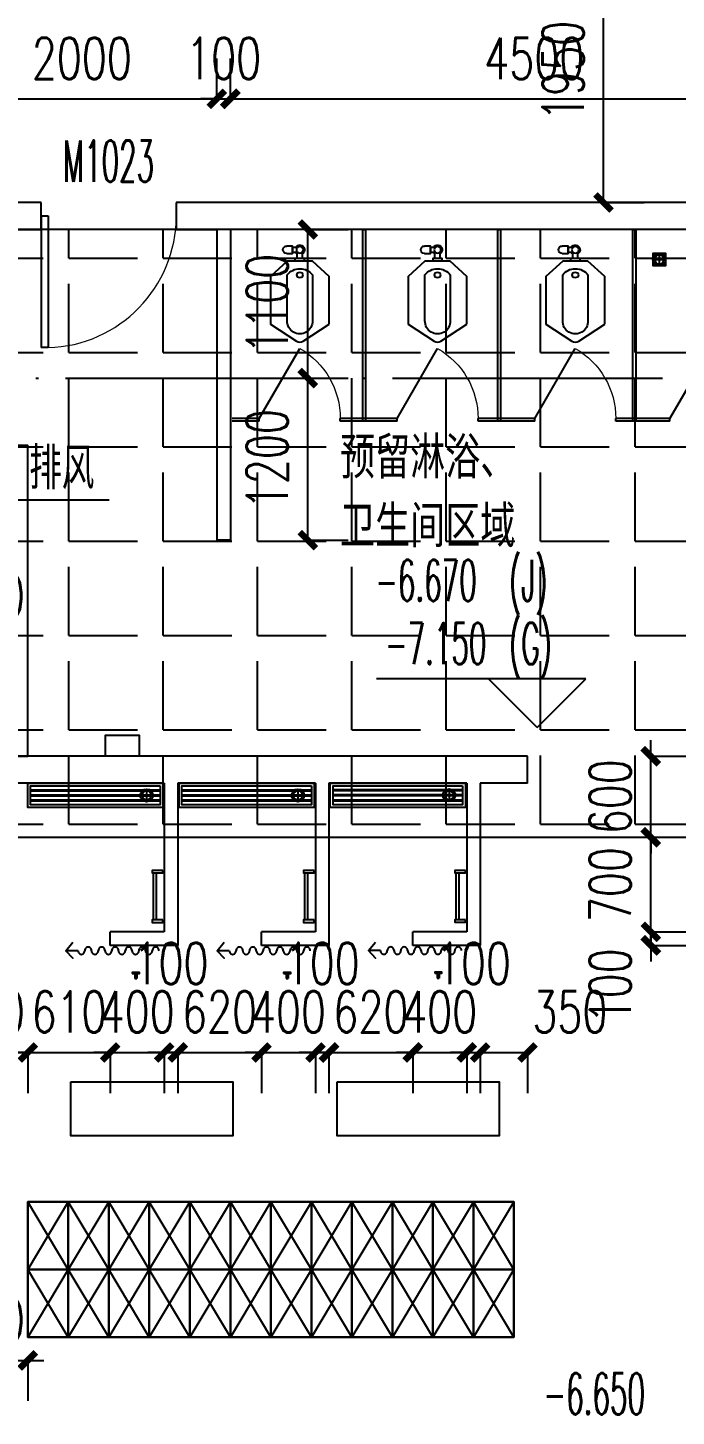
# Model space of a CAD drawing. Header units: millimetres. Extents: x 12325263 to 13848842, y -1463133 to 573208.
# Drawn here: x 12571997 to 12576798, y -893573 to -883294 of the extents above; entities that cross this region are included whole.
import ezdxf
from ezdxf.xclip import XClip

# ---------------------------------------------------------------- set-up
doc = ezdxf.new("R2010")
doc.units = ezdxf.units.MM
doc.header["$LTSCALE"] = 1000
doc.header["$XCLIPFRAME"] = 0
doc.linetypes.add('DOTE', pattern=[2.42, 2, -0.2, 0.02, -0.2])
for name, color, linetype in [('A-ANNO-DIMS', 83, 'Continuous'), ('A-ANNO-ELEV', 3, 'Continuous'), ('A-ANNO-TEXT', 7, 'Continuous'), ('A-AXIS', 16, 'DOTE'), ('A-WALL', 5, 'Continuous'), ('AXIS', 3, 'Continuous'), ('fur202301', 252, 'Continuous'), ('PUB_DIM', 83, 'Continuous'), ('PUB_TEXT', 7, 'Continuous'), ('WALL', 5, 'Continuous'), ('WALL-SHATCH', 8, 'Continuous'), ('WINDOW', 4, 'Continuous'), ('WINDOW_TEXT', 7, 'Continuous'), ('公寓机动车库', 23, 'Continuous'), ('建筑-楼板开洞', 251, 'Continuous')]:
    doc.layers.add(name, color=color, linetype=linetype)
doc.styles.add('_TCH_DIM', font='SIMPLEX.shx', dxfattribs={"width": 0.7, "bigfont": 'GBCBIG.shx'})
doc.styles.add('_TCH_DIM_T3', font='SIMPLEX.shx', dxfattribs={"width": 0.705882, "bigfont": 'GBCBIG.shx'})
doc.styles.add('_TCH_WINDOW', font='SIMPLEX', dxfattribs={"width": 0.7, "height": 3.5, "bigfont": 'GBCBIG'})
doc.styles.add('TITXV', font='', dxfattribs={"width": 0.7})
doc.styles.add('宋体', font='', dxfattribs={"width": 0.65})
doc.styles.get('TITXV').set_extended_font_data('SimSun')
doc.styles.get('宋体').set_extended_font_data('SimSun')
doc.dimstyles.new('_TCH_ARCH&&120', dxfattribs={"dimtxt": 306, "dimasz": 120, "dimexe": 300, "dimexo": 360, "dimgap": 147, "dimtad": 1, "dimdec": 0, "dimzin": 0, "dimdsep": 46, "dimtxsty": '_TCH_DIM_T3', "dimblk": 'ARCHTICK', "dimcen": 0.09, "dimclrt": 7, "dimazin": 2, "dimtfac": 1, "dimtdec": 0, "dimtix": 1, "dimtmove": 2, "dimatfit": 3, "dimfxl": 1, "dimfxlon": 1, "dimtolj": 1, "dimtzin": 0, "dimarcsym": 0})

# ---------------------------------------------------------------- blocks, each defined once
blk = doc.blocks.new('adgshg13-A$C7F010FC0')
at = {"layer": 'WALL-SHATCH'}
h = blk.add_hatch(color=256, dxfattribs=at)
h.dxf.hatch_style = 1
h.paths.add_polyline_path([(-60384, -16881), (-763, 197), (12588, -13153), (12588, -157996), (-162965, -188820), (-171262, -180523), (-171262, -31311), (-150707, -10756), (-131860, -7981), (-99162, -7981), (-99162, -4981), (-76620, -4981), (-70108, -16881)], flags=16)
h.paths.add_polyline_path([(-60091, -16381), (-647, 647), (12988, -12988), (12988, -158332), (-163101, -189250), (-171662, -180689), (-171662, -31145), (-150778, -10261), (-131897, -7481), (-99562, -7481), (-99562, -4581), (-76366, -4581), (-69908, -16381)])
blk = doc.blocks.new('A$C4C7A72D3')
at = {"layer": 'WALL', "color": 1}
blk.add_blockref('adgshg13-A$C7F010FC0', (210433, 205503.6), dxfattribs=at)
blk = doc.blocks.new('qlzw')
at = {"layer": 'A-AXIS'}
for p, q in [((12404966.8, 995989.8), (12486866.8, 995989.8)), ((12404966.8, 992589.8), (12485416.8, 992589.8))]:
    blk.add_line(p, q, dxfattribs=at)
blk = doc.blocks.new('asdgagasdgfg00-CM塔楼平面$0$$TCHSYS$APDOOR2D')
blk.add_line((0.5, 0), (0, 0.866))
at = {"lineweight": 13}
blk.add_arc((0.5, 0), 1, 120, 180, dxfattribs=at)
blk = doc.blocks.new('asdgagasdgfg00-CM塔楼平面$0$蹲厕')
at = {"layer": 'fur202301'}
for p, q in [((1887190, 308506), (1887235, 308506)), ((1887190, 308468), (1887235, 308468))]:
    blk.add_line(p, q, dxfattribs=at)
for points in [[(1886703, 308705), (1887055, 308705), (1887168, 308581), (1887168, 308394), (1887055, 308270), (1886703, 308270), (1886576, 308462, -0.300247), (1886576, 308512), (1886703, 308705)], [(1887066, 308581), (1886726, 308581, 1.026698), (1886726, 308394), (1887066, 308394, 0.496583), (1887066, 308581, -89209916569.67511)]]:
    blk.add_lwpolyline(points, format="xyb", dxfattribs=at)
blk.add_lwpolyline([(1887168, 308454), (1887190, 308454), (1887190, 308520), (1887168, 308520)], close=True, dxfattribs=at)
for points in [[(1887225, 308390), (1887225, 308434), (1887280, 308434), (1887280, 308390)], [(1887269, 308468), (1887269, 308434), (1887235, 308434), (1887235, 308468)]]:
    blk.add_lwpolyline(points, dxfattribs=at)
blk.add_circle((1887252, 308487), 25.2, dxfattribs=at)
for centre, radius, start, end in [((1887252, 308487), 35.5, 298.2726, 148.0792), ((1887252, 308487), 35.5, 211.9208, 241.7274), ((1887253, 308390), 27.5, 180, 0)]:
    blk.add_arc(centre, radius, start, end, dxfattribs=at)
blk.add_ellipse((1887066, 308487), major_axis=(0, 25), ratio=0.717243, dxfattribs=at)
blk = doc.blocks.new('asdgagasdgfg00-CM塔楼平面$0$挂钩')
at = {"layer": 'fur202301', "linetype": 'ByBlock'}
for p, q in [((1882022, 307326), (1882022, 307319)), ((1882022, 307319), (1882022, 307297)), ((1882022, 307297), (1882022, 307289)), ((1882022, 307289), (1882037, 307289)), ((1882037, 307326), (1882037, 307319)), ((1882037, 307319), (1882037, 307297)), ((1882037, 307297), (1882037, 307289))]:
    blk.add_line(p, q, dxfattribs=at)
at = {"layer": 'fur202301', "color": 8, "linetype": 'ByBlock'}
for p, q in [((1882037, 307319), (1882022, 307319)), ((1882037, 307297), (1882022, 307297))]:
    blk.add_line(p, q, dxfattribs=at)
at = {"layer": 'fur202301', "linetype": 'ByBlock'}
blk.add_lwpolyline([(1882003, 307326), (1882057, 307326), (1882057, 307334), (1882003, 307334)], close=True, dxfattribs=at)
blk = doc.blocks.new('asdgagasdgfg00-CM塔楼平面$0$sdhfsdhfer')
at = {"layer": 'fur202301', "linetype": 'ByBlock'}
for points in [[(173561, 219863), (173561, 219785), (173579, 219785), (173579, 219863)], [(173579, 219795), (173579, 219814), (173927, 219814), (173927, 219795)], [(173927, 219863), (173927, 219785), (173945, 219785), (173945, 219863)]]:
    blk.add_lwpolyline(points, close=True, dxfattribs=at)
blk = doc.blocks.new('asdgagasdgfg00-CM塔楼平面$0$A20_001$0$mmm')
at = {"layer": 'fur202301'}
for p, q in [((413249, 617956), (413749, 617656)), ((413249, 617656), (413749, 617656)), ((413249, 617656), (413749, 617356)), ((413249, 617356), (413749, 617356)), ((413249, 617356), (413749, 617056))]:
    blk.add_line(p, q, dxfattribs=at)
at = {"layer": 'fur202301', "flags": 128}
blk.add_lwpolyline([(413249, 617956), (413249, 617056), (413749, 617056), (413749, 617956)], close=True, dxfattribs=at)
blk = doc.blocks.new('sdfgsdffhg')
at = {"layer": 'fur202301'}
for p, q in [((-4457, -10952), (-4364, -10952)), ((-4411, -10905), (-4411, -10999)), ((-7373, -12130, 0), (-7573, -12130, 0)), ((-7373, -12130, 0), (-7573, -12130, 0)), ((-7373, -12150, 0), (-7573, -12150, 0)), ((-7373, -12150, 0), (-7573, -12150, 0)), ((-7373, -12150, 0), (-7373, -12130, 0)), ((-6573, -12130, 0), (-6773, -12130, 0)), ((-6553, -12130, 0), (-6773, -12130, 0)), ((-6773, -12150, 0), (-6773, -12130, 0)), ((-6573, -12150, 0), (-6773, -12150, 0)), ((-6553, -12150, 0), (-6773, -12150, 0)), ((-6353, -12130, 0), (-6553, -12130, 0)), ((-6353, -12130, 0), (-6553, -12130, 0)), ((-6353, -12150, 0), (-6553, -12150, 0)), ((-6353, -12150, 0), (-6553, -12150, 0)), ((-6353, -12150, 0), (-6353, -12130, 0)), ((-5553, -12130, 0), (-5753, -12130, 0)), ((-5533, -12130, 0), (-5753, -12130, 0)), ((-5753, -12150, 0), (-5753, -12130, 0)), ((-5553, -12150, 0), (-5753, -12150, 0)), ((-5533, -12150, 0), (-5753, -12150, 0)), ((-5333, -12130, 0), (-5533, -12130, 0)), ((-5333, -12130, 0), (-5533, -12130, 0)), ((-5333, -12150, 0), (-5533, -12150, 0)), ((-5333, -12150, 0), (-5533, -12150, 0)), ((-5333, -12150, 0), (-5333, -12130, 0)), ((-4533, -12130, 0), (-4733, -12130, 0)), ((-4513, -12130, 0), (-4733, -12130, 0)), ((-4733, -12150, 0), (-4733, -12130, 0)), ((-4533, -12150, 0), (-4733, -12150, 0)), ((-4513, -12150, 0), (-4733, -12150, 0)), ((-4332, -12130, 0), (-4513, -12130, 0)), ((-4332, -12130, 0), (-4513, -12130, 0)), ((-4332, -12150, 0), (-4513, -12150, 0)), ((-4332, -12150, 0), (-4513, -12150, 0)), ((-4332, -12150, 0), (-4332, -12130, 0)), ((-8207, -14873, 0), (-8207, -14967, 0)), ((-7087, -14873, 0), (-7087, -14967, 0)), ((-5967, -14872, 0), (-5967, -14966, 0)), ((-8160, -14920, 0), (-8254, -14920, 0)), ((-7040, -14920, 0), (-7134, -14920, 0)), ((-5920, -14919, 0), (-6014, -14919, 0))]:
    blk.add_line(p, q, dxfattribs=at)
at = {"layer": 'fur202301', "elevation": 0}
for points in [[(-6607, -10730), (-6587, -10730), (-6587, -12150), (-6607, -12150)], [(-5606, -10730), (-5586, -10730), (-5586, -12150), (-5606, -12150)], [(-4606, -10730), (-4586, -10730), (-4586, -12150), (-4606, -12150)], [(-9687, -12330), (-9687, -14630), (-9087, -14630), (-9087, -12330)]]:
    blk.add_lwpolyline(points, close=True, dxfattribs=at)
at = {"layer": 'fur202301'}
for points in [[(-4457, -10952), (-4457, -10905), (-4364, -10905), (-4364, -10999), (-4457, -10999), (-4457, -10952)], [(-8512, -14630), (-8512, -14473), (-8262, -14473), (-8262, -14630), (-8512, -14630)], [(-8715, -16070), (-8804, -16070), (-8753, -16125), (-8804, -16070), (-8753, -16007)], [(-7595, -16070), (-7684, -16070), (-7633, -16125), (-7684, -16070), (-7633, -16007)], [(-8769, -17040), (-7569, -17040), (-7569, -17440), (-8769, -17440), (-8769, -17040)], [(-6796, -17040), (-5596, -17040), (-5596, -17440), (-6796, -17440), (-6796, -17040)]]:
    blk.add_lwpolyline(points, dxfattribs=at)
at = {"layer": 'fur202301', "linetype": 'ByBlock'}
for points in [[(-8087, -14830), (-8087, -15010), (-9087, -15010), (-9087, -14830)], [(-8107, -14850), (-8107, -14990), (-9067, -14990), (-9067, -14850)], [(-9067, -14888), (-9067, -14878), (-8107, -14878), (-8107, -14888)], [(-6967, -14830), (-6967, -15010), (-7967, -15010), (-7967, -14830)], [(-6987, -14850), (-6987, -14990), (-7947, -14990), (-7947, -14850)], [(-7947, -14888), (-7947, -14878), (-6987, -14878), (-6987, -14888)], [(-9067, -14925), (-9067, -14915), (-8107, -14915), (-8107, -14925)], [(-9067, -14963), (-9067, -14953), (-8107, -14953), (-8107, -14963)], [(-7947, -14925), (-7947, -14915), (-6987, -14915), (-6987, -14925)], [(-7947, -14963), (-7947, -14953), (-6987, -14953), (-6987, -14963)]]:
    blk.add_lwpolyline(points, close=True, dxfattribs=at)
at = {"layer": 'fur202301', "linetype": 'ByBlock', "elevation": 0}
for points in [[(-5847, -14829), (-5847, -15009), (-6847, -15009), (-6847, -14829)], [(-5867, -14849), (-5867, -14989), (-6827, -14989), (-6827, -14849)], [(-6827, -14887), (-6827, -14877), (-5867, -14877), (-5867, -14887)], [(-6827, -14924), (-6827, -14914), (-5867, -14914), (-5867, -14924)], [(-6827, -14962), (-6827, -14952), (-5867, -14952), (-5867, -14962)]]:
    blk.add_lwpolyline(points, close=True, dxfattribs=at)
at = {"layer": 'fur202301', "elevation": 0}
blk.add_lwpolyline([(-6475, -16069), (-6564, -16069), (-6513, -16124), (-6564, -16069), (-6513, -16006)], dxfattribs=at)
at = {"layer": 'fur202301'}
for centre, radius in [((-4411, -10952), 46.9), ((-4411, -10952), 34.1), ((-8207, -14920, 0), 46.9), ((-8207, -14920, 0), 34.1), ((-7087, -14920, 0), 46.9), ((-7087, -14920, 0), 34.1), ((-5967, -14919, 0), 46.9), ((-5967, -14919, 0), 34.1)]:
    blk.add_circle(centre, radius, dxfattribs=at)
for centre, start_param, end_param in [((-8690, -16070), 1.570796, 4.7124), ((-8640, -16070), 4.712381, 7.853993), ((-8590, -16070), 1.570788, 1.570804), ((-8590, -16070), 1.570796, 4.7124), ((-8540, -16070), 4.712381, 7.853993), ((-8490, -16070), 1.570796, 4.7124), ((-8440, -16070), 4.712381, 7.853993), ((-8390, -16070), 1.570796, 4.7124), ((-8340, -16070), 4.712381, 7.853993), ((-8290, -16070), 1.570788, 1.570804), ((-8290, -16070), 1.570796, 4.7124), ((-8240, -16070), 4.712381, 7.853993), ((-8190, -16070), 1.570788, 1.570804), ((-8190, -16070), 1.570796, 4.7124), ((-8140, -16070), 4.712381, 7.853993), ((-7570, -16070), 1.570796, 4.7124), ((-7520, -16070), 4.712381, 7.853993), ((-7470, -16070), 1.570788, 1.570804), ((-7470, -16070), 1.570796, 4.7124), ((-7420, -16070), 4.712381, 7.853993), ((-7370, -16070), 1.570796, 4.7124), ((-7320, -16070), 4.712381, 7.853993), ((-7270, -16070), 1.570796, 4.7124), ((-7220, -16070), 4.712381, 7.853993), ((-7170, -16070), 1.570788, 1.570804), ((-7170, -16070), 1.570796, 4.7124), ((-7120, -16070), 4.712381, 7.853993), ((-7070, -16070), 1.570788, 1.570804), ((-7070, -16070), 1.570796, 4.7124), ((-7020, -16070), 4.712381, 7.853993), ((-6450, -16069, 0), 1.570796, 4.7124), ((-6400, -16069, 0), 4.712381, 7.853993), ((-6350, -16069, 0), 1.570788, 1.570804), ((-6350, -16069, 0), 1.570796, 4.7124), ((-6300, -16069, 0), 4.712381, 7.853993), ((-6250, -16069, 0), 1.570796, 4.7124), ((-6200, -16069, 0), 4.712381, 7.853993), ((-6150, -16069, 0), 1.570796, 4.7124), ((-6100, -16069, 0), 4.712381, 7.853993), ((-6050, -16069, 0), 1.570788, 1.570804), ((-6050, -16069, 0), 1.570796, 4.7124), ((-6000, -16069, 0), 4.712381, 7.853993), ((-5950, -16069, 0), 1.570788, 1.570804), ((-5950, -16069, 0), 1.570796, 4.7124), ((-5900, -16069, 0), 4.712381, 7.853993)]:
    blk.add_ellipse(centre, major_axis=(0, 27), ratio=0.925926, start_param=start_param, end_param=end_param, dxfattribs=at)
at = {"layer": 'fur202301', "xscale": -1, "rotation": 270}
for name, p in [('asdgagasdgfg00-CM塔楼平面$0$蹲厕', (-315560, -1898133, 0)), ('asdgagasdgfg00-CM塔楼平面$0$蹲厕', (-314540, -1898133, 0)), ('asdgagasdgfg00-CM塔楼平面$0$蹲厕', (-313520, -1898133, 0)), ('asdgagasdgfg00-CM塔楼平面$0$A20_001$0$mmm', (-626143, -431679)), ('asdgagasdgfg00-CM塔楼平面$0$A20_001$0$mmm', (-625243, -431679)), ('asdgagasdgfg00-CM塔楼平面$0$A20_001$0$mmm', (-624343, -431679)), ('asdgagasdgfg00-CM塔楼平面$0$A20_001$0$mmm', (-623443, -431679)), ('asdgagasdgfg00-CM塔楼平面$0$A20_001$0$mmm', (-626143, -432179)), ('asdgagasdgfg00-CM塔楼平面$0$A20_001$0$mmm', (-625243, -432179)), ('asdgagasdgfg00-CM塔楼平面$0$A20_001$0$mmm', (-624343, -432179)), ('asdgagasdgfg00-CM塔楼平面$0$A20_001$0$mmm', (-623443, -432179))]:
    blk.add_blockref(name, p, dxfattribs=at)
at = {"layer": 'fur202301', "xscale": -600, "yscale": 600, "zscale": 24.99999999999999}
for p in [(-7073, -12130, 0), (-6053, -12130, 0), (-5033, -12130, 0), (-4032, -12130, 0)]:
    blk.add_blockref('asdgagasdgfg00-CM塔楼平面$0$$TCHSYS$APDOOR2D', p, dxfattribs=at)
at = {"layer": 'fur202301', "extrusion": (0, 0, -1), "xscale": -1, "zscale": -1, "rotation": 89.99999989327833}
for p in [(227950, 158085), (226830, 158085), (225710, 158086, 0)]:
    blk.add_blockref('asdgagasdgfg00-CM塔楼平面$0$sdhfsdhfer', p, dxfattribs=at)
at = {"layer": 'fur202301', "extrusion": (0, 0, -1), "xscale": -1, "zscale": -1}
for p in [(1890317, -323564), (1889197, -323564), (1888077, -323563, 0)]:
    blk.add_blockref('asdgagasdgfg00-CM塔楼平面$0$挂钩', p, dxfattribs=at)
at = {"layer": 'fur202301', "rotation": 270}
for p in [(-626143, 395319), (-625243, 395319), (-624343, 395319), (-623443, 395319), (-626143, 394819), (-625243, 394819), (-624343, 394819), (-623443, 394819)]:
    blk.add_blockref('asdgagasdgfg00-CM塔楼平面$0$A20_001$0$mmm', p, dxfattribs=at)
blk = doc.blocks.new('_ArchTick')
at = {"color": 0, "linetype": 'ByBlock', "const_width": 0.4}
blk.add_lwpolyline([(-0.5, -0.5), (0.5, 0.5)], dxfattribs=at)
blk = doc.blocks.new('*D4116')
at = {"layer": 'A-ANNO-DIMS', "color": 0, "lineweight": -2, "transparency": 16777216}
for p, q in [((12576610, -888687), (12576610, -888567)), ((12576609, -888687), (12576910, -888687)), ((12576610, -889287), (12576610, -888687)), ((12576609, -889287), (12576910, -889287)), ((12576610, -889287), (12576610, -889407))]:
    blk.add_line(p, q, dxfattribs=at)
at = {"layer": 'Defpoints', "color": 0, "transparency": 16777216}
for p in [(12575697, -888687), (12576610, -888687), (12575697, -889287)]:
    blk.add_point(p, dxfattribs=at)
at = {"layer": 'A-ANNO-DIMS', "color": 0, "lineweight": -2, "transparency": 16777216, "xscale": 120, "yscale": 120, "zscale": 120}
for p, rotation in [((12576610, -888687), 270), ((12576610, -889287), 90)]:
    blk.add_blockref('_ArchTick', p, dxfattribs=dict(at, rotation=rotation))
at = {"layer": 'A-ANNO-DIMS', "color": 7, "transparency": 16777216, "insert": (12576310, -888987), "char_height": 306, "attachment_point": 5, "rotation": 90, "style": '_TCH_DIM_T3'}
blk.add_mtext('\\A1;600', dxfattribs=at)
blk = doc.blocks.new('*D4117')
at = {"layer": 'A-ANNO-DIMS', "color": 0, "lineweight": -2, "transparency": 16777216}
for p, q in [((12576610, -889287), (12576610, -889167)), ((12576609, -889287), (12576910, -889287)), ((12576610, -889987), (12576610, -889287)), ((12576609, -889987), (12576910, -889987)), ((12576610, -889987), (12576610, -890107))]:
    blk.add_line(p, q, dxfattribs=at)
at = {"layer": 'Defpoints', "color": 0, "transparency": 16777216}
for p in [(12575697, -889287), (12576610, -889287), (12575697, -889987)]:
    blk.add_point(p, dxfattribs=at)
at = {"layer": 'A-ANNO-DIMS', "color": 0, "lineweight": -2, "transparency": 16777216, "xscale": 120, "yscale": 120, "zscale": 120}
for p, rotation in [((12576610, -889287), 270), ((12576610, -889987), 90)]:
    blk.add_blockref('_ArchTick', p, dxfattribs=dict(at, rotation=rotation))
at = {"layer": 'A-ANNO-DIMS', "color": 7, "transparency": 16777216, "insert": (12576310, -889637), "char_height": 306, "attachment_point": 5, "rotation": 90, "style": '_TCH_DIM_T3'}
blk.add_mtext('\\A1;700', dxfattribs=at)
blk = doc.blocks.new('*D4118')
at = {"layer": 'A-ANNO-DIMS', "color": 0, "lineweight": -2, "transparency": 16777216}
for p, q in [((12576610, -889987), (12576610, -889867)), ((12576609, -889987), (12576910, -889987)), ((12576609, -890087), (12576910, -890087)), ((12576610, -890087), (12576610, -889987)), ((12576610, -890087), (12576610, -890207))]:
    blk.add_line(p, q, dxfattribs=at)
at = {"layer": 'Defpoints', "color": 0, "transparency": 16777216}
for p in [(12575697, -889987), (12575697, -890087), (12576610, -889987)]:
    blk.add_point(p, dxfattribs=at)
at = {"layer": 'A-ANNO-DIMS', "color": 0, "lineweight": -2, "transparency": 16777216, "xscale": 120, "yscale": 120, "zscale": 120}
for p, rotation in [((12576610, -889987), 270), ((12576610, -890087), 90)]:
    blk.add_blockref('_ArchTick', p, dxfattribs=dict(at, rotation=rotation))
at = {"layer": 'A-ANNO-DIMS', "color": 7, "transparency": 16777216, "insert": (12576310, -890387), "char_height": 306, "attachment_point": 5, "rotation": 90, "style": '_TCH_DIM_T3'}
blk.add_mtext('\\A1;100', dxfattribs=at)
blk = doc.blocks.new('*D4119')
at = {"layer": 'A-ANNO-DIMS', "color": 0, "lineweight": -2, "transparency": 16777216}
for p, q in [((12571397, -890880), (12571277, -890880)), ((12571397, -890879), (12571397, -891180)), ((12571397, -890880), (12571997, -890880)), ((12571997, -890879), (12571997, -891180)), ((12571997, -890880), (12572117, -890880))]:
    blk.add_line(p, q, dxfattribs=at)
at = {"layer": 'Defpoints', "color": 0, "transparency": 16777216}
for p in [(12571397, -890087), (12571997, -890087), (12571997, -890880)]:
    blk.add_point(p, dxfattribs=at)
at = {"layer": 'A-ANNO-DIMS', "color": 0, "lineweight": -2, "transparency": 16777216, "xscale": 120, "yscale": 120, "zscale": 120}
blk.add_blockref('_ArchTick', (12571397, -890880), dxfattribs=at)
at = {"layer": 'A-ANNO-DIMS', "color": 0, "lineweight": -2, "transparency": 16777216, "xscale": 120, "yscale": 120, "zscale": 120, "rotation": 180}
blk.add_blockref('_ArchTick', (12571997, -890880), dxfattribs=at)
at = {"layer": 'A-ANNO-DIMS', "color": 7, "transparency": 16777216, "insert": (12571697, -890580), "char_height": 306, "attachment_point": 5, "style": '_TCH_DIM_T3'}
blk.add_mtext('\\A1;600', dxfattribs=at)
blk = doc.blocks.new('*D4120')
at = {"layer": 'A-ANNO-DIMS', "color": 0, "lineweight": -2, "transparency": 16777216}
for p, q in [((12571997, -890880), (12571877, -890880)), ((12571997, -890879), (12571997, -891180)), ((12571997, -890880), (12572607, -890880)), ((12572607, -890879), (12572607, -891180)), ((12572607, -890880), (12572727, -890880))]:
    blk.add_line(p, q, dxfattribs=at)
at = {"layer": 'Defpoints', "color": 0, "transparency": 16777216}
for p in [(12571997, -890087), (12572607, -890087), (12572607, -890880)]:
    blk.add_point(p, dxfattribs=at)
at = {"layer": 'A-ANNO-DIMS', "color": 0, "lineweight": -2, "transparency": 16777216, "xscale": 120, "yscale": 120, "zscale": 120}
blk.add_blockref('_ArchTick', (12571997, -890880), dxfattribs=at)
at = {"layer": 'A-ANNO-DIMS', "color": 0, "lineweight": -2, "transparency": 16777216, "xscale": 120, "yscale": 120, "zscale": 120, "rotation": 180}
blk.add_blockref('_ArchTick', (12572607, -890880), dxfattribs=at)
at = {"layer": 'A-ANNO-DIMS', "color": 7, "transparency": 16777216, "insert": (12572302, -890580), "char_height": 306, "attachment_point": 5, "style": '_TCH_DIM_T3'}
blk.add_mtext('\\A1;610', dxfattribs=at)
blk = doc.blocks.new('*D4121')
at = {"layer": 'A-ANNO-DIMS', "color": 0, "lineweight": -2, "transparency": 16777216}
for p, q in [((12572607, -890880), (12572487, -890880)), ((12572607, -890879), (12572607, -891180)), ((12572607, -890880), (12573007, -890880)), ((12573007, -890879), (12573007, -891180)), ((12573007, -890880), (12573127, -890880))]:
    blk.add_line(p, q, dxfattribs=at)
at = {"layer": 'Defpoints', "color": 0, "transparency": 16777216}
for p in [(12572607, -890087), (12573007, -890087), (12573007, -890880)]:
    blk.add_point(p, dxfattribs=at)
at = {"layer": 'A-ANNO-DIMS', "color": 0, "lineweight": -2, "transparency": 16777216, "xscale": 120, "yscale": 120, "zscale": 120}
blk.add_blockref('_ArchTick', (12572607, -890880), dxfattribs=at)
at = {"layer": 'A-ANNO-DIMS', "color": 0, "lineweight": -2, "transparency": 16777216, "xscale": 120, "yscale": 120, "zscale": 120, "rotation": 180}
blk.add_blockref('_ArchTick', (12573007, -890880), dxfattribs=at)
at = {"layer": 'A-ANNO-DIMS', "color": 7, "transparency": 16777216, "insert": (12572807, -890580), "char_height": 306, "attachment_point": 5, "style": '_TCH_DIM_T3'}
blk.add_mtext('\\A1;400', dxfattribs=at)
blk = doc.blocks.new('*D4122')
at = {"layer": 'A-ANNO-DIMS', "color": 0, "lineweight": -2, "transparency": 16777216}
for p, q in [((12573007, -890880), (12572887, -890880)), ((12573007, -890879), (12573007, -891180)), ((12573007, -890880), (12573107, -890880)), ((12573107, -890879), (12573107, -891180)), ((12573107, -890880), (12573227, -890880))]:
    blk.add_line(p, q, dxfattribs=at)
at = {"layer": 'Defpoints', "color": 0, "transparency": 16777216}
for p in [(12573007, -890087), (12573107, -890087), (12573107, -890880)]:
    blk.add_point(p, dxfattribs=at)
at = {"layer": 'A-ANNO-DIMS', "color": 0, "lineweight": -2, "transparency": 16777216, "xscale": 120, "yscale": 120, "zscale": 120}
blk.add_blockref('_ArchTick', (12573007, -890880), dxfattribs=at)
at = {"layer": 'A-ANNO-DIMS', "color": 0, "lineweight": -2, "transparency": 16777216, "xscale": 120, "yscale": 120, "zscale": 120, "rotation": 180}
blk.add_blockref('_ArchTick', (12573107, -890880), dxfattribs=at)
at = {"layer": 'A-ANNO-DIMS', "color": 7, "transparency": 16777216, "insert": (12573057, -890220), "char_height": 306, "attachment_point": 5, "style": '_TCH_DIM_T3'}
blk.add_mtext('\\A1;100', dxfattribs=at)
blk = doc.blocks.new('*D4123')
at = {"layer": 'A-ANNO-DIMS', "color": 0, "lineweight": -2, "transparency": 16777216}
for p, q in [((12573107, -890880), (12572987, -890880)), ((12573107, -890879), (12573107, -891180)), ((12573107, -890880), (12573727, -890880)), ((12573727, -890879), (12573727, -891180)), ((12573727, -890880), (12573847, -890880))]:
    blk.add_line(p, q, dxfattribs=at)
at = {"layer": 'Defpoints', "color": 0, "transparency": 16777216}
for p in [(12573107, -890087), (12573727, -890087), (12573727, -890880)]:
    blk.add_point(p, dxfattribs=at)
at = {"layer": 'A-ANNO-DIMS', "color": 0, "lineweight": -2, "transparency": 16777216, "xscale": 120, "yscale": 120, "zscale": 120}
blk.add_blockref('_ArchTick', (12573107, -890880), dxfattribs=at)
at = {"layer": 'A-ANNO-DIMS', "color": 0, "lineweight": -2, "transparency": 16777216, "xscale": 120, "yscale": 120, "zscale": 120, "rotation": 180}
blk.add_blockref('_ArchTick', (12573727, -890880), dxfattribs=at)
at = {"layer": 'A-ANNO-DIMS', "color": 7, "transparency": 16777216, "insert": (12573417, -890580), "char_height": 306, "attachment_point": 5, "style": '_TCH_DIM_T3'}
blk.add_mtext('\\A1;620', dxfattribs=at)
blk = doc.blocks.new('*D4124')
at = {"layer": 'A-ANNO-DIMS', "color": 0, "lineweight": -2, "transparency": 16777216}
for p, q in [((12573727, -890880), (12573607, -890880)), ((12573727, -890879), (12573727, -891180)), ((12573727, -890880), (12574127, -890880)), ((12574127, -890879), (12574127, -891180)), ((12574127, -890880), (12574247, -890880))]:
    blk.add_line(p, q, dxfattribs=at)
at = {"layer": 'Defpoints', "color": 0, "transparency": 16777216}
for p in [(12573727, -890087), (12574127, -890087), (12574127, -890880)]:
    blk.add_point(p, dxfattribs=at)
at = {"layer": 'A-ANNO-DIMS', "color": 0, "lineweight": -2, "transparency": 16777216, "xscale": 120, "yscale": 120, "zscale": 120}
blk.add_blockref('_ArchTick', (12573727, -890880), dxfattribs=at)
at = {"layer": 'A-ANNO-DIMS', "color": 0, "lineweight": -2, "transparency": 16777216, "xscale": 120, "yscale": 120, "zscale": 120, "rotation": 180}
blk.add_blockref('_ArchTick', (12574127, -890880), dxfattribs=at)
at = {"layer": 'A-ANNO-DIMS', "color": 7, "transparency": 16777216, "insert": (12573927, -890580), "char_height": 306, "attachment_point": 5, "style": '_TCH_DIM_T3'}
blk.add_mtext('\\A1;400', dxfattribs=at)
blk = doc.blocks.new('*D4125')
at = {"layer": 'A-ANNO-DIMS', "color": 0, "lineweight": -2, "transparency": 16777216}
for p, q in [((12574127, -890880), (12574007, -890880)), ((12574127, -890879), (12574127, -891180)), ((12574127, -890880), (12574227, -890880)), ((12574227, -890879), (12574227, -891180)), ((12574227, -890880), (12574347, -890880))]:
    blk.add_line(p, q, dxfattribs=at)
at = {"layer": 'Defpoints', "color": 0, "transparency": 16777216}
for p in [(12574127, -890087), (12574227, -890087), (12574227, -890880)]:
    blk.add_point(p, dxfattribs=at)
at = {"layer": 'A-ANNO-DIMS', "color": 0, "lineweight": -2, "transparency": 16777216, "xscale": 120, "yscale": 120, "zscale": 120}
blk.add_blockref('_ArchTick', (12574127, -890880), dxfattribs=at)
at = {"layer": 'A-ANNO-DIMS', "color": 0, "lineweight": -2, "transparency": 16777216, "xscale": 120, "yscale": 120, "zscale": 120, "rotation": 180}
blk.add_blockref('_ArchTick', (12574227, -890880), dxfattribs=at)
at = {"layer": 'A-ANNO-DIMS', "color": 7, "transparency": 16777216, "insert": (12574177, -890220), "char_height": 306, "attachment_point": 5, "style": '_TCH_DIM_T3'}
blk.add_mtext('\\A1;100', dxfattribs=at)
blk = doc.blocks.new('*D4126')
at = {"layer": 'A-ANNO-DIMS', "color": 0, "lineweight": -2, "transparency": 16777216}
for p, q in [((12574227, -890880), (12574107, -890880)), ((12574227, -890879), (12574227, -891180)), ((12574227, -890880), (12574847, -890880)), ((12574847, -890879), (12574847, -891180)), ((12574847, -890880), (12574967, -890880))]:
    blk.add_line(p, q, dxfattribs=at)
at = {"layer": 'Defpoints', "color": 0, "transparency": 16777216}
for p in [(12574227, -890087), (12574847, -890087), (12574847, -890880)]:
    blk.add_point(p, dxfattribs=at)
at = {"layer": 'A-ANNO-DIMS', "color": 0, "lineweight": -2, "transparency": 16777216, "xscale": 120, "yscale": 120, "zscale": 120}
blk.add_blockref('_ArchTick', (12574227, -890880), dxfattribs=at)
at = {"layer": 'A-ANNO-DIMS', "color": 0, "lineweight": -2, "transparency": 16777216, "xscale": 120, "yscale": 120, "zscale": 120, "rotation": 180}
blk.add_blockref('_ArchTick', (12574847, -890880), dxfattribs=at)
at = {"layer": 'A-ANNO-DIMS', "color": 7, "transparency": 16777216, "insert": (12574537, -890580), "char_height": 306, "attachment_point": 5, "style": '_TCH_DIM_T3'}
blk.add_mtext('\\A1;620', dxfattribs=at)
blk = doc.blocks.new('*D4127')
at = {"layer": 'A-ANNO-DIMS', "color": 0, "lineweight": -2, "transparency": 16777216}
for p, q in [((12574847, -890880), (12574727, -890880)), ((12574847, -890879), (12574847, -891180)), ((12574847, -890880), (12575247, -890880)), ((12575247, -890879), (12575247, -891180)), ((12575247, -890880), (12575367, -890880))]:
    blk.add_line(p, q, dxfattribs=at)
at = {"layer": 'Defpoints', "color": 0, "transparency": 16777216}
for p in [(12574847, -890087), (12575247, -890087), (12575247, -890880)]:
    blk.add_point(p, dxfattribs=at)
at = {"layer": 'A-ANNO-DIMS', "color": 0, "lineweight": -2, "transparency": 16777216, "xscale": 120, "yscale": 120, "zscale": 120}
blk.add_blockref('_ArchTick', (12574847, -890880), dxfattribs=at)
at = {"layer": 'A-ANNO-DIMS', "color": 0, "lineweight": -2, "transparency": 16777216, "xscale": 120, "yscale": 120, "zscale": 120, "rotation": 180}
blk.add_blockref('_ArchTick', (12575247, -890880), dxfattribs=at)
at = {"layer": 'A-ANNO-DIMS', "color": 7, "transparency": 16777216, "insert": (12575047, -890580), "char_height": 306, "attachment_point": 5, "style": '_TCH_DIM_T3'}
blk.add_mtext('\\A1;400', dxfattribs=at)
blk = doc.blocks.new('*D4128')
at = {"layer": 'A-ANNO-DIMS', "color": 0, "lineweight": -2, "transparency": 16777216}
for p, q in [((12575247, -890880), (12575127, -890880)), ((12575247, -890879), (12575247, -891180)), ((12575247, -890880), (12575347, -890880)), ((12575347, -890879), (12575347, -891180)), ((12575347, -890880), (12575467, -890880))]:
    blk.add_line(p, q, dxfattribs=at)
at = {"layer": 'Defpoints', "color": 0, "transparency": 16777216}
for p in [(12575247, -890087), (12575347, -890087), (12575347, -890880)]:
    blk.add_point(p, dxfattribs=at)
at = {"layer": 'A-ANNO-DIMS', "color": 0, "lineweight": -2, "transparency": 16777216, "xscale": 120, "yscale": 120, "zscale": 120}
blk.add_blockref('_ArchTick', (12575247, -890880), dxfattribs=at)
at = {"layer": 'A-ANNO-DIMS', "color": 0, "lineweight": -2, "transparency": 16777216, "xscale": 120, "yscale": 120, "zscale": 120, "rotation": 180}
blk.add_blockref('_ArchTick', (12575347, -890880), dxfattribs=at)
at = {"layer": 'A-ANNO-DIMS', "color": 7, "transparency": 16777216, "insert": (12575297, -890220), "char_height": 306, "attachment_point": 5, "style": '_TCH_DIM_T3'}
blk.add_mtext('\\A1;100', dxfattribs=at)
blk = doc.blocks.new('*D4129')
at = {"layer": 'A-ANNO-DIMS', "color": 0, "lineweight": -2, "transparency": 16777216}
for p, q in [((12575347, -890879), (12575347, -891180)), ((12575347, -890880), (12575697, -890880)), ((12575697, -890879), (12575697, -891180))]:
    blk.add_line(p, q, dxfattribs=at)
at = {"layer": 'Defpoints', "color": 0, "transparency": 16777216}
for p in [(12575347, -890087), (12575697, -890087), (12575697, -890880)]:
    blk.add_point(p, dxfattribs=at)
at = {"layer": 'A-ANNO-DIMS', "color": 0, "lineweight": -2, "transparency": 16777216, "xscale": 120, "yscale": 120, "zscale": 120, "rotation": 180}
blk.add_blockref('_ArchTick', (12575347, -890880), dxfattribs=at)
at = {"layer": 'A-ANNO-DIMS', "color": 0, "lineweight": -2, "transparency": 16777216, "xscale": 120, "yscale": 120, "zscale": 120}
blk.add_blockref('_ArchTick', (12575697, -890880), dxfattribs=at)
at = {"layer": 'A-ANNO-DIMS', "color": 7, "transparency": 16777216, "insert": (12576011, -890580), "char_height": 306, "attachment_point": 5, "style": '_TCH_DIM_T3'}
blk.add_mtext('\\A1;350', dxfattribs=at)
blk = doc.blocks.new('*D4130')
at = {"layer": 'A-ANNO-DIMS', "color": 0, "lineweight": -2, "transparency": 16777216}
for p, q in [((12574069, -885887), (12574370, -885887)), ((12574070, -887087), (12574070, -885887)), ((12574069, -887087), (12574370, -887087))]:
    blk.add_line(p, q, dxfattribs=at)
at = {"layer": 'Defpoints', "color": 0, "transparency": 16777216}
for p in [(12573497, -885887), (12574070, -885887), (12573497, -887087)]:
    blk.add_point(p, dxfattribs=at)
at = {"layer": 'A-ANNO-DIMS', "color": 0, "lineweight": -2, "transparency": 16777216, "xscale": 120, "yscale": 120, "zscale": 120}
for p, rotation in [((12574070, -885887), 90), ((12574070, -887087), 270)]:
    blk.add_blockref('_ArchTick', p, dxfattribs=dict(at, rotation=rotation))
at = {"layer": 'A-ANNO-DIMS', "color": 7, "transparency": 16777216, "insert": (12573770, -886487), "char_height": 306, "attachment_point": 5, "rotation": 90, "style": '_TCH_DIM_T3'}
blk.add_mtext('\\A1;1200', dxfattribs=at)
blk = doc.blocks.new('*D4131')
at = {"layer": 'A-ANNO-DIMS', "color": 0, "lineweight": -2, "transparency": 16777216}
for p, q in [((12574069, -884787), (12574370, -884787)), ((12574070, -885887), (12574070, -884787)), ((12574069, -885887), (12574370, -885887))]:
    blk.add_line(p, q, dxfattribs=at)
at = {"layer": 'Defpoints', "color": 0, "transparency": 16777216}
for p in [(12573497, -884787), (12574070, -884787), (12573497, -885887)]:
    blk.add_point(p, dxfattribs=at)
at = {"layer": 'A-ANNO-DIMS', "color": 0, "lineweight": -2, "transparency": 16777216, "xscale": 120, "yscale": 120, "zscale": 120}
for p, rotation in [((12574070, -884787), 90), ((12574070, -885887), 270)]:
    blk.add_blockref('_ArchTick', p, dxfattribs=dict(at, rotation=rotation))
at = {"layer": 'A-ANNO-DIMS', "color": 7, "transparency": 16777216, "insert": (12573770, -885337), "char_height": 306, "attachment_point": 5, "rotation": 90, "style": '_TCH_DIM_T3'}
blk.add_mtext('\\A1;1100', dxfattribs=at)
blk = doc.blocks.new('*D4425')
at = {"layer": 'A-ANNO-DIMS', "color": 0, "lineweight": -2, "transparency": 16777216}
for p, q in [((12571397, -893160), (12571277, -893160)), ((12571397, -893159), (12571397, -893460)), ((12571397, -893160), (12571997, -893160)), ((12571997, -893159), (12571997, -893460)), ((12571997, -893160), (12572117, -893160))]:
    blk.add_line(p, q, dxfattribs=at)
at = {"layer": 'Defpoints', "color": 0, "transparency": 16777216}
for p in [(12571397, -891940), (12571997, -891940), (12571997, -893160)]:
    blk.add_point(p, dxfattribs=at)
at = {"layer": 'A-ANNO-DIMS', "color": 0, "lineweight": -2, "transparency": 16777216, "xscale": 120, "yscale": 120, "zscale": 120}
blk.add_blockref('_ArchTick', (12571397, -893160), dxfattribs=at)
at = {"layer": 'A-ANNO-DIMS', "color": 0, "lineweight": -2, "transparency": 16777216, "xscale": 120, "yscale": 120, "zscale": 120, "rotation": 180}
blk.add_blockref('_ArchTick', (12571997, -893160), dxfattribs=at)
at = {"layer": 'A-ANNO-DIMS', "color": 7, "transparency": 16777216, "insert": (12571697, -892860), "char_height": 306, "attachment_point": 5, "style": '_TCH_DIM_T3'}
blk.add_mtext('\\A1;600', dxfattribs=at)
blk = doc.blocks.new('*D4427')
at = {"layer": 'A-ANNO-DIMS', "color": 0, "lineweight": -2, "transparency": 16777216}
for p, q in [((12571297, -887800), (12571177, -887800)), ((12571297, -887799), (12571297, -888100)), ((12571297, -887800), (12571397, -887800)), ((12571397, -887799), (12571397, -888100)), ((12571397, -887800), (12571517, -887800))]:
    blk.add_line(p, q, dxfattribs=at)
at = {"layer": 'Defpoints', "color": 0, "transparency": 16777216}
for p in [(12571297, -886387), (12571397, -886387), (12571397, -887800)]:
    blk.add_point(p, dxfattribs=at)
at = {"layer": 'A-ANNO-DIMS', "color": 0, "lineweight": -2, "transparency": 16777216, "xscale": 120, "yscale": 120, "zscale": 120}
blk.add_blockref('_ArchTick', (12571297, -887800), dxfattribs=at)
at = {"layer": 'A-ANNO-DIMS', "color": 0, "lineweight": -2, "transparency": 16777216, "xscale": 120, "yscale": 120, "zscale": 120, "rotation": 180}
blk.add_blockref('_ArchTick', (12571397, -887800), dxfattribs=at)
at = {"layer": 'A-ANNO-DIMS', "color": 7, "transparency": 16777216, "insert": (12571697, -887500), "char_height": 306, "attachment_point": 5, "style": '_TCH_DIM_T3'}
blk.add_mtext('\\A1;100', dxfattribs=at)
blk = doc.blocks.new('*D4541')
at = {"layer": 'Defpoints', "color": 0, "transparency": 16777216}
for p in [(12575397, -882637), (12576260, -882637), (12575397, -884587)]:
    blk.add_point(p, dxfattribs=at)
at = {"layer": 'PUB_DIM', "color": 0, "lineweight": -2, "transparency": 16777216}
for p, q in [((12576259, -882637), (12576560, -882637)), ((12576260, -884587), (12576260, -882637)), ((12576259, -884587), (12576560, -884587))]:
    blk.add_line(p, q, dxfattribs=at)
at = {"layer": 'PUB_DIM', "color": 0, "lineweight": -2, "transparency": 16777216, "xscale": 120, "yscale": 120, "zscale": 120}
for p, rotation in [((12576260, -882637), 90), ((12576260, -884587), 270)]:
    blk.add_blockref('_ArchTick', p, dxfattribs=dict(at, rotation=rotation))
at = {"layer": 'PUB_DIM', "color": 7, "transparency": 16777216, "insert": (12575960, -883612), "char_height": 306, "attachment_point": 5, "rotation": 90, "style": '_TCH_DIM_T3'}
blk.add_mtext('\\A1;1950', dxfattribs=at)
blk = doc.blocks.new('*D4573')
at = {"layer": 'Defpoints', "color": 0, "transparency": 16777216}
for p in [(12573397, -883820), (12571397, -884587), (12573397, -884587)]:
    blk.add_point(p, dxfattribs=at)
at = {"layer": 'PUB_DIM', "color": 0, "lineweight": -2, "transparency": 16777216}
for p, q in [((12571397, -883821), (12571397, -883520)), ((12573397, -883821), (12573397, -883520)), ((12571397, -883820), (12573397, -883820))]:
    blk.add_line(p, q, dxfattribs=at)
at = {"layer": 'PUB_DIM', "color": 0, "lineweight": -2, "transparency": 16777216, "xscale": 120, "yscale": 120, "zscale": 120, "rotation": 180}
blk.add_blockref('_ArchTick', (12571397, -883820), dxfattribs=at)
at = {"layer": 'PUB_DIM', "color": 0, "lineweight": -2, "transparency": 16777216, "xscale": 120, "yscale": 120, "zscale": 120}
blk.add_blockref('_ArchTick', (12573397, -883820), dxfattribs=at)
at = {"layer": 'PUB_DIM', "color": 7, "transparency": 16777216, "insert": (12572397, -883520), "char_height": 306, "attachment_point": 5, "style": '_TCH_DIM_T3'}
blk.add_mtext('\\A1;2000', dxfattribs=at)
blk = doc.blocks.new('*D4574')
at = {"layer": 'Defpoints', "color": 0, "transparency": 16777216}
for p in [(12573497, -883820), (12573397, -884587), (12573497, -884587)]:
    blk.add_point(p, dxfattribs=at)
at = {"layer": 'PUB_DIM', "color": 0, "lineweight": -2, "transparency": 16777216}
for p, q in [((12573397, -883821), (12573397, -883520)), ((12573497, -883821), (12573497, -883520)), ((12573397, -883820), (12573277, -883820)), ((12573397, -883820), (12573497, -883820)), ((12573497, -883820), (12573617, -883820))]:
    blk.add_line(p, q, dxfattribs=at)
at = {"layer": 'PUB_DIM', "color": 0, "lineweight": -2, "transparency": 16777216, "xscale": 120, "yscale": 120, "zscale": 120}
blk.add_blockref('_ArchTick', (12573397, -883820), dxfattribs=at)
at = {"layer": 'PUB_DIM', "color": 0, "lineweight": -2, "transparency": 16777216, "xscale": 120, "yscale": 120, "zscale": 120, "rotation": 180}
blk.add_blockref('_ArchTick', (12573497, -883820), dxfattribs=at)
at = {"layer": 'PUB_DIM', "color": 7, "transparency": 16777216, "insert": (12573447, -883520), "char_height": 306, "attachment_point": 5, "style": '_TCH_DIM_T3'}
blk.add_mtext('\\A1;100', dxfattribs=at)
blk = doc.blocks.new('*D4575')
at = {"layer": 'Defpoints', "color": 0, "transparency": 16777216}
for p in [(12577997, -883820), (12573497, -884587), (12577997, -884587)]:
    blk.add_point(p, dxfattribs=at)
at = {"layer": 'PUB_DIM', "color": 0, "lineweight": -2, "transparency": 16777216}
for p, q in [((12573497, -883821), (12573497, -883520)), ((12577997, -883821), (12577997, -883520)), ((12573497, -883820), (12577997, -883820))]:
    blk.add_line(p, q, dxfattribs=at)
at = {"layer": 'PUB_DIM', "color": 0, "lineweight": -2, "transparency": 16777216, "xscale": 120, "yscale": 120, "zscale": 120, "rotation": 180}
blk.add_blockref('_ArchTick', (12573497, -883820), dxfattribs=at)
at = {"layer": 'PUB_DIM', "color": 0, "lineweight": -2, "transparency": 16777216, "xscale": 120, "yscale": 120, "zscale": 120}
blk.add_blockref('_ArchTick', (12577997, -883820), dxfattribs=at)
at = {"layer": 'PUB_DIM', "color": 7, "transparency": 16777216, "insert": (12575747, -883520), "char_height": 306, "attachment_point": 5, "style": '_TCH_DIM_T3'}
blk.add_mtext('\\A1;4500', dxfattribs=at)
blk = doc.blocks.new('$DorLib2D$00000001')
for p, q in [((0.45, 0.975), (0.5, 0.975)), ((0.45, 0), (0.45, 0.975)), ((0.5, 0), (0.5, 0.975)), ((0.5, 0), (0.45, 0))]:
    blk.add_line(p, q)
at = {"lineweight": 13}
blk.add_arc((0.475, 0), 0.975, 91.4693, 180, dxfattribs=at)

msp = doc.modelspace()

# ---------------------------------------------------------------- block references
ref = msp.add_blockref('A$C4C7A72D3', (12385714.9, -906209.5), dxfattribs=dict(rotation=350.041249254255))
XClip(ref).set_block_clipping_path([(223442.8584877662, 85923.1187333744), (220542.7961432356, 85923.1422391906), (220542.8579492103, 89292.823275506), (211526.9150355905, 89292.8101311298), (210631.4331447985, 94392.8080583527), (206113.3685902953, 94392.8025418455), (206001.4315187763, 95030.3127344656), (204376.2826588508, 94744.9613686837), (203364.4570056833, 100506.9030052917), (197947.3947122637, 99555.7482674252), (192482.3428474721, 130679.4765393781), (190118.7804593667, 130264.4504016289), (191623.4071957469, 121695.6427078634), (177046.6486519482, 119136.2011700841), (175707.6223907359, 126760.8483765714), (173902.988371335, 128026.4039125028), (169528.3854461554, 127258.2903269802), (169070.0967394859, 129868.3614864857), (163308.2517458182, 128856.6693391807), (163766.52659606, 126246.6171700556), (159679.1795131005, 125528.9180921423), (170669.6888374612, 62935.797914044), (167222.1989369914, 62330.4650948944), (167939.7759490944, 58243.6808593175), (171386.9528796654, 58848.2912487988), (172857.0656793863, 50477.0032648193), (165962.5026008021, 49266.4230898353), (168037.7813034765, 37447.1796448426), (140649.9584970828, 32638.2390106404), (115387.9799239188, 28202.5781787895), (95598.7254695911, 140907.4332163476), (226939.476109907, 163968.8668500402), (240128.6952811591, 88852.8973128139)])

# ---------------------------------------------------------------- next in the draw order: hatches: boundary and pattern name
at = {"layer": '建筑-楼板开洞'}
h = msp.add_hatch(dxfattribs=at)
h.set_pattern_fill('ANGLE', color=256, scale=200)
h.set_pattern_definition([(0, (0, 0), (0, 698.5), [508, -190.5]), (90, (0, 0), (-698.5, 4e-14), [508, -190.5])])
h.paths.add_polyline_path([(12577996.8, -889286.8), (12577996.8, -884786.8), (12571796.8, -884786.8), (12571796.8, -889286.8)])

# ---------------------------------------------------------------- next in the draw order: linework, layer by layer
at = {"layer": '公寓机动车库'}
msp.add_lwpolyline([(12577996.8, -889286.8), (12577996.8, -884786.8), (12571796.8, -884786.8), (12571796.8, -889286.8)], close=True, dxfattribs=at)

# ---------------------------------------------------------------- next in the draw order: block references
at = {"color": 2}
msp.add_blockref('qlzw', (133430, -1881876.5), dxfattribs=at)

# ---------------------------------------------------------------- next in the draw order: block references
msp.add_blockref('sdfgsdffhg', (12581083.9, -874056.8, 0))

# ---------------------------------------------------------------- next in the draw order: linework, layer by layer
at = {"layer": 'A-ANNO-ELEV'}
for p, q in [((12576129.2, -888113.9), (12574579.2, -888113.9)), ((12575769.2, -888473.9), (12575409.2, -888113.9)), ((12575769.2, -888473.9), (12576129.2, -888113.9))]:
    msp.add_line(p, q, dxfattribs=at)
at = {"layer": 'A-WALL'}
for p, q in [((12572096.8, -884586.8), (12568396.8, -884586.8)), ((12572096.8, -884786.8), (12572096.8, -884586.8)), ((12573446.8, -884586.8), (12573096.8, -884586.8)), ((12573096.8, -884586.8), (12573096.8, -884786.8)), ((12579596.8, -884586.8), (12573446.8, -884586.8)), ((12568396.8, -884786.8), (12572096.8, -884786.8)), ((12573096.8, -884786.8), (12573396.8, -884786.8)), ((12573396.8, -884786.8), (12573396.8, -887086.8)), ((12573496.8, -884786.8), (12573496.8, -887086.8)), ((12579546.8, -884786.8), (12573496.8, -884786.8)), ((12573496.8, -887086.8), (12573396.8, -887086.8)), ((12573056.8, -888686.8), (12571396.8, -888686.8)), ((12574176.8, -888686.8), (12573056.8, -888686.8)), ((12575296.8, -888686.8), (12574176.8, -888686.8)), ((12575696.8, -888686.8), (12575296.8, -888686.8)), ((12575696.8, -888886.8), (12575696.8, -888686.8)), ((12573006.8, -888886.8), (12571346.8, -888886.8)), ((12573006.8, -888886.8), (12573006.8, -889986.8)), ((12574126.8, -888886.8), (12573106.8, -888886.8)), ((12573106.8, -888886.8), (12573106.8, -890086.8)), ((12574126.8, -888886.8), (12574126.8, -889986.8)), ((12575246.8, -888886.8), (12574226.8, -888886.8)), ((12574226.8, -888886.8), (12574226.8, -890086.8)), ((12575246.8, -888886.8), (12575246.8, -889986.8)), ((12575696.8, -888886.8), (12575346.8, -888886.8)), ((12575346.8, -888886.8), (12575346.8, -890086.8)), ((12573006.8, -889986.8), (12572606.8, -889986.8)), ((12572606.8, -890086.8), (12572606.8, -889986.8)), ((12573106.8, -890086.8), (12572606.8, -890086.8)), ((12574126.8, -889986.8), (12573726.8, -889986.8)), ((12573726.8, -890086.8), (12573726.8, -889986.8)), ((12574226.8, -890086.8), (12573726.8, -890086.8)), ((12575246.8, -889986.8), (12574846.8, -889986.8)), ((12574846.8, -890086.8), (12574846.8, -889986.8)), ((12575346.8, -890086.8), (12574846.8, -890086.8))]:
    msp.add_line(p, q, dxfattribs=at)
at = {"layer": 'AXIS'}
msp.add_line((12571856.8, -886788.4), (12572599.3, -886788.4), dxfattribs=at)
at = {"layer": 'WINDOW'}
msp.add_line((12573096.8, -884786.8), (12572096.8, -884786.8), dxfattribs=at)

# ---------------------------------------------------------------- next in the draw order: block references
ref = msp.add_blockref('$DorLib2D$00000001', (12572596.8, -884686.8), dxfattribs=dict(at, xscale=1000, yscale=1000, zscale=200, rotation=180))
ref.add_attrib('A', 'M1023', (12572258.4, -884433.9), dxfattribs={"layer": 'WINDOW_TEXT', "height": 306, "style": '_TCH_WINDOW', "width": 0.494118})

# ---------------------------------------------------------------- next in the draw order: texts
at = {"layer": 'A-ANNO-TEXT'}
for s, height, style, width, p in [('预留淋浴、', 271.9, 'TITXV', 0.7, (12574308.6, -886601.4)), ('卫生间区域', 271.9, 'TITXV', 0.7, (12574308.6, -887110)), ('(J)', 306, '_TCH_DIM', 0.494118, (12575560.3, -887537.9)), ('-6.670', 306, '_TCH_DIM', 0.494118, (12574569.1, -887537.9)), ('-7.150', 306, '_TCH_DIM', 0.494118, (12574641.1, -888005.9)), ('(G)', 306, '_TCH_DIM', 0.494118, (12575560.3, -888005.9)), ('-6.650', 306, '_TCH_DIM', 0.494118, (12575815.2, -893559.2))]:
    msp.add_text(s, height=height, dxfattribs=dict(at, style=style, width=width)).set_placement(p)
at = {"layer": 'PUB_TEXT', "style": '宋体', "width": 0.65}
msp.add_text('排风', height=271.9, dxfattribs=at).set_placement((12572007.5, -886680.4))

# ---------------------------------------------------------------- next in the draw order: dimensions: what is measured, and where the dimension line sits
at = {"layer": 'A-ANNO-DIMS'}
for p1, p2, distance, picture, middle in [((12573496.8, -885886.8), (12573496.8, -884786.8), -573.2, '*D4131', (12573770, -885336.8)), ((12573496.8, -887086.8), (12573496.8, -885886.8), -573.2, '*D4130', (12573770, -886486.8)), ((12575696.8, -889286.8), (12575696.8, -888686.8), -913.2, '*D4116', (12576310, -888986.8)), ((12575696.8, -889986.8), (12575696.8, -889286.8), -913.2, '*D4117', (12576310, -889636.8)), ((12571396.8, -890086.8), (12571996.8, -890086.8), -793.2, '*D4119', (12571696.8, -890580)), ((12571996.8, -890086.8), (12572606.8, -890086.8), -793.2, '*D4120', (12572301.8, -890580)), ((12572606.8, -890086.8), (12573006.8, -890086.8), -793.2, '*D4121', (12572806.8, -890580)), ((12573106.8, -890086.8), (12573726.8, -890086.8), -793.2, '*D4123', (12573416.8, -890580)), ((12573726.8, -890086.8), (12574126.8, -890086.8), -793.2, '*D4124', (12573926.8, -890580)), ((12574226.8, -890086.8), (12574846.8, -890086.8), -793.2, '*D4126', (12574536.8, -890580)), ((12574846.8, -890086.8), (12575246.8, -890086.8), -793.2, '*D4127', (12575046.8, -890580)), ((12571396.8, -891940), (12571996.8, -891940), -1220, '*D4425', (12571696.8, -892860))]:
    dim = msp.add_aligned_dim(p1=p1, p2=p2, distance=distance, dimstyle='_TCH_ARCH&&120', dxfattribs=at)
    dim.commit()
    dim.dimension.update_dxf_attribs({"geometry": picture, "text_midpoint": middle})
for base, p1, p2, angle, picture, middle in [((12571396.8, -887800), (12571296.8, -886386.8), (12571396.8, -886386.8), 360, '*D4427', (12571696.8, -887500)), ((12576610, -889986.8), (12575696.8, -890086.8), (12575696.8, -889986.8), 90, '*D4118', (12576310, -890386.8)), ((12573106.8, -890880), (12573006.8, -890086.8), (12573106.8, -890086.8), 0, '*D4122', (12573056.8, -890220)), ((12574226.8, -890880), (12574126.8, -890086.8), (12574226.8, -890086.8), 0, '*D4125', (12574176.8, -890220)), ((12575346.8, -890880), (12575246.8, -890086.8), (12575346.8, -890086.8), 0, '*D4128', (12575296.8, -890220)), ((12575696.8, -890880), (12575346.8, -890086.8), (12575696.8, -890086.8), 0, '*D4129', (12576011.2, -890580))]:
    dim = msp.add_linear_dim(base=base, p1=p1, p2=p2, angle=angle, dimstyle='_TCH_ARCH&&120', dxfattribs=at)
    dim.commit()
    dim.dimension.update_dxf_attribs({"geometry": picture, "text_midpoint": middle, "dimtype": 129})
at = {"layer": 'PUB_DIM'}
for p1, p2, distance, picture, middle in [((12575396.8, -884586.8), (12575396.8, -882636.8), -863.2, '*D4541', (12575960, -883611.8)), ((12571396.8, -884586.8), (12573396.8, -884586.8), 766.8, '*D4573', (12572396.8, -883520)), ((12573396.8, -884586.8), (12573496.8, -884586.8), 766.8, '*D4574', (12573446.8, -883520)), ((12573496.8, -884586.8), (12577996.8, -884586.8), 766.8, '*D4575', (12575746.8, -883520))]:
    dim = msp.add_aligned_dim(p1=p1, p2=p2, distance=distance, dimstyle='_TCH_ARCH&&120', dxfattribs=at)
    dim.commit()
    dim.dimension.update_dxf_attribs({"geometry": picture, "text_midpoint": middle})

doc.saveas('drawing.dxf')
